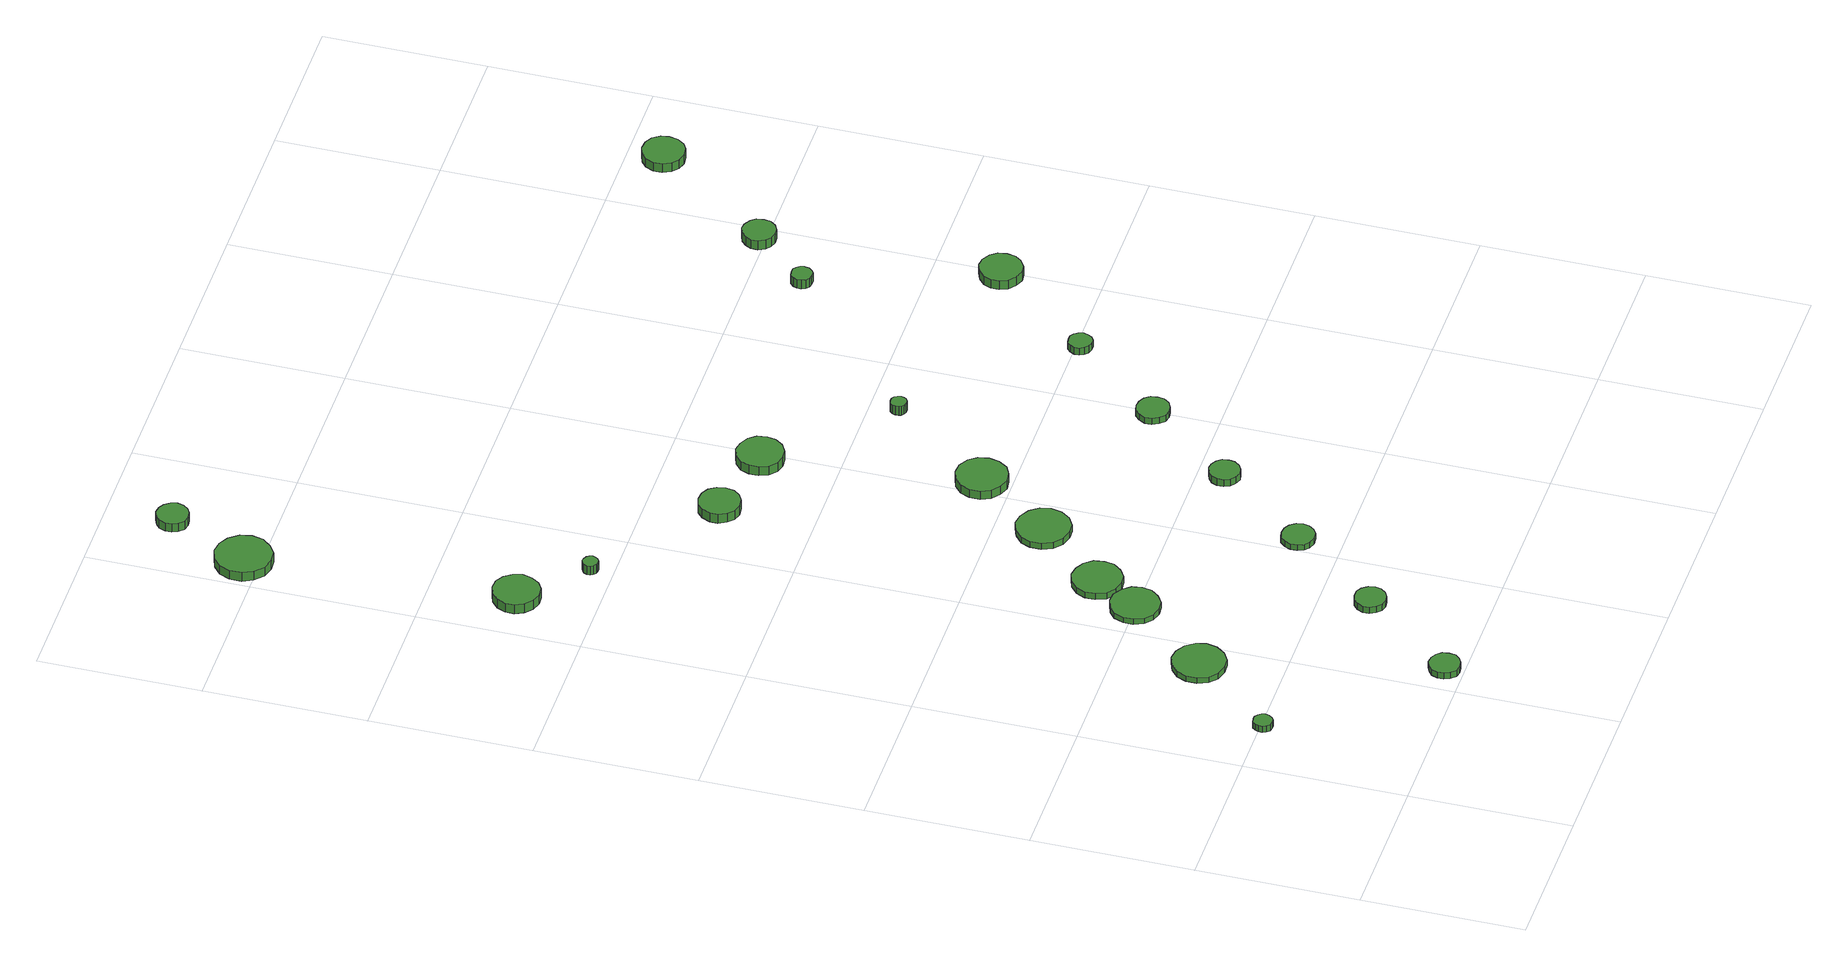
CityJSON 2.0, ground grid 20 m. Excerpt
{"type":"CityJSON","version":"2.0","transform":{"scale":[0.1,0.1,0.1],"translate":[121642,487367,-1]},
"CityObjects":{
"tree1":{"type":"SolitaryVegetationObject","attributes":{"function":"something"},"geometry":[{"type":"MultiSurface","lod":"1","boundaries":[[[0,1,2,3,4,5,6,7,8,9,10,11,12,13,14]],[[15,16,17,18,19,20,21,22,23,24,25,26,27,28,29]],[[0,29,28,1]],[[1,28,27,2]],[[2,27,26,3]],[[3,26,25,4]],[[4,25,24,5]],[[5,24,23,6]],[[6,23,22,7]],[[7,22,21,8]],[[8,21,20,9]],[[9,20,19,10]],[[10,19,18,11]],[[11,18,17,12]],[[12,17,16,13]],[[13,16,15,14]],[[14,15,29,0]]]}]},
"tree2":{"type":"SolitaryVegetationObject","attributes":{"function":"something"},"geometry":[{"type":"MultiSurface","lod":"1","boundaries":[[[30,31,32,33,34,35,36,37,38,39,40,41,42,43,44]],[[45,46,47,48,49,50,51,52,53,54,55,56,57,58,59]],[[30,59,58,31]],[[31,58,57,32]],[[32,57,56,33]],[[33,56,55,34]],[[34,55,54,35]],[[35,54,53,36]],[[36,53,52,37]],[[37,52,51,38]],[[38,51,50,39]],[[39,50,49,40]],[[40,49,48,41]],[[41,48,47,42]],[[42,47,46,43]],[[43,46,45,44]],[[44,45,59,30]]]}]},
"tree3":{"type":"SolitaryVegetationObject","attributes":{"function":"something"},"geometry":[{"type":"MultiSurface","lod":"1","boundaries":[[[60,61,62,63,64,65,66,67,68,69,70,71,72,73,74]],[[75,76,77,78,79,80,81,82,83,84,85,86,87,88,89]],[[60,89,88,61]],[[61,88,87,62]],[[62,87,86,63]],[[63,86,85,64]],[[64,85,84,65]],[[65,84,83,66]],[[66,83,82,67]],[[67,82,81,68]],[[68,81,80,69]],[[69,80,79,70]],[[70,79,78,71]],[[71,78,77,72]],[[72,77,76,73]],[[73,76,75,74]],[[74,75,89,60]]]}]},
"tree4":{"type":"SolitaryVegetationObject","attributes":{"function":"something"},"geometry":[{"type":"MultiSurface","lod":"1","boundaries":[[[90,91,92,93,94,95,96,97,98,99,100,101,102,103,104]],[[105,106,107,108,109,110,111,112,113,114,115,116,117,118,119]],[[90,119,118,91]],[[91,118,117,92]],[[92,117,116,93]],[[93,116,115,94]],[[94,115,114,95]],[[95,114,113,96]],[[96,113,112,97]],[[97,112,111,98]],[[98,111,110,99]],[[99,110,109,100]],[[100,109,108,101]],[[101,108,107,102]],[[102,107,106,103]],[[103,106,105,104]],[[104,105,119,90]]]}]},
"tree5":{"type":"SolitaryVegetationObject","attributes":{"function":"something"},"geometry":[{"type":"MultiSurface","lod":"1","boundaries":[[[120,121,122,123,124,125,126,127,128,129,130,131,132,133,134]],[[135,136,137,138,139,140,141,142,143,144,145,146,147,148,149]],[[120,149,148,121]],[[121,148,147,122]],[[122,147,146,123]],[[123,146,145,124]],[[124,145,144,125]],[[125,144,143,126]],[[126,143,142,127]],[[127,142,141,128]],[[128,141,140,129]],[[129,140,139,130]],[[130,139,138,131]],[[131,138,137,132]],[[132,137,136,133]],[[133,136,135,134]],[[134,135,149,120]]]}]},
"tree6":{"type":"SolitaryVegetationObject","attributes":{"function":"something"},"geometry":[{"type":"MultiSurface","lod":"1","boundaries":[[[150,151,152,153,154,155,156,157,158,159,160,161,162,163,164]],[[165,166,167,168,169,170,171,172,173,174,175,176,177,178,179]],[[150,179,178,151]],[[151,178,177,152]],[[152,177,176,153]],[[153,176,175,154]],[[154,175,174,155]],[[155,174,173,156]],[[156,173,172,157]],[[157,172,171,158]],[[158,171,170,159]],[[159,170,169,160]],[[160,169,168,161]],[[161,168,167,162]],[[162,167,166,163]],[[163,166,165,164]],[[164,165,179,150]]]}]},
"tree7":{"type":"SolitaryVegetationObject","attributes":{"function":"something"},"geometry":[{"type":"MultiSurface","lod":"1","boundaries":[[[180,181,182,183,184,185,186,187,188,189,190,191,192,193,194]],[[195,196,197,198,199,200,201,202,203,204,205,206,207,208,209]],[[180,209,208,181]],[[181,208,207,182]],[[182,207,206,183]],[[183,206,205,184]],[[184,205,204,185]],[[185,204,203,186]],[[186,203,202,187]],[[187,202,201,188]],[[188,201,200,189]],[[189,200,199,190]],[[190,199,198,191]],[[191,198,197,192]],[[192,197,196,193]],[[193,196,195,194]],[[194,195,209,180]]]}]},
"tree8":{"type":"SolitaryVegetationObject","attributes":{"function":"something"},"geometry":[{"type":"MultiSurface","lod":"1","boundaries":[[[210,211,212,213,214,215,216,217,218,219,220,221,222,223,224]],[[225,226,227,228,229,230,231,232,233,234,235,236,237,238,239]],[[210,239,238,211]],[[211,238,237,212]],[[212,237,236,213]],[[213,236,235,214]],[[214,235,234,215]],[[215,234,233,216]],[[216,233,232,217]],[[217,232,231,218]],[[218,231,230,219]],[[219,230,229,220]],[[220,229,228,221]],[[221,228,227,222]],[[222,227,226,223]],[[223,226,225,224]],[[224,225,239,210]]]}]},
"tree9":{"type":"SolitaryVegetationObject","attributes":{"function":"something"},"geometry":[{"type":"MultiSurface","lod":"1","boundaries":[[[240,241,242,243,244,245,246,247,248,249,250,251,252,253,254]],[[255,256,257,258,259,260,261,262,263,264,265,266,267,268,269]],[[240,269,268,241]],[[241,268,267,242]],[[242,267,266,243]],[[243,266,265,244]],[[244,265,264,245]],[[245,264,263,246]],[[246,263,262,247]],[[247,262,261,248]],[[248,261,260,249]],[[249,260,259,250]],[[250,259,258,251]],[[251,258,257,252]],[[252,257,256,253]],[[253,256,255,254]],[[254,255,269,240]]]}]},
"tree10":{"type":"SolitaryVegetationObject","attributes":{"function":"something"},"geometry":[{"type":"MultiSurface","lod":"1","boundaries":[[[270,271,272,273,274,275,276,277,278,279,280,281,282,283,284]],[[285,286,287,288,289,290,291,292,293,294,295,296,297,298,299]],[[270,299,298,271]],[[271,298,297,272]],[[272,297,296,273]],[[273,296,295,274]],[[274,295,294,275]],[[275,294,293,276]],[[276,293,292,277]],[[277,292,291,278]],[[278,291,290,279]],[[279,290,289,280]],[[280,289,288,281]],[[281,288,287,282]],[[282,287,286,283]],[[283,286,285,284]],[[284,285,299,270]]]}]},
"tree11":{"type":"SolitaryVegetationObject","attributes":{"function":"something"},"geometry":[{"type":"MultiSurface","lod":"1","boundaries":[[[300,301,302,303,304,305,306,307,308,309,310,311,312,313,314]],[[315,316,317,318,319,320,321,322,323,324,325,326,327,328,329]],[[300,329,328,301]],[[301,328,327,302]],[[302,327,326,303]],[[303,326,325,304]],[[304,325,324,305]],[[305,324,323,306]],[[306,323,322,307]],[[307,322,321,308]],[[308,321,320,309]],[[309,320,319,310]],[[310,319,318,311]],[[311,318,317,312]],[[312,317,316,313]],[[313,316,315,314]],[[314,315,329,300]]]}]},
"tree12":{"type":"SolitaryVegetationObject","attributes":{"function":"something"},"geometry":[{"type":"MultiSurface","lod":"1","boundaries":[[[330,331,332,333,334,335,336,337,338,339,340,341,342,343,344]],[[345,346,347,348,349,350,351,352,353,354,355,356,357,358,359]],[[330,359,358,331]],[[331,358,357,332]],[[332,357,356,333]],[[333,356,355,334]],[[334,355,354,335]],[[335,354,353,336]],[[336,353,352,337]],[[337,352,351,338]],[[338,351,350,339]],[[339,350,349,340]],[[340,349,348,341]],[[341,348,347,342]],[[342,347,346,343]],[[343,346,345,344]],[[344,345,359,330]]]}]},
"tree13":{"type":"SolitaryVegetationObject","attributes":{"function":"something"},"geometry":[{"type":"MultiSurface","lod":"1","boundaries":[[[360,361,362,363,364,365,366,367,368,369,370,371,372,373,374]],[[375,376,377,378,379,380,381,382,383,384,385,386,387,388,389]],[[360,389,388,361]],[[361,388,387,362]],[[362,387,386,363]],[[363,386,385,364]],[[364,385,384,365]],[[365,384,383,366]],[[366,383,382,367]],[[367,382,381,368]],[[368,381,380,369]],[[369,380,379,370]],[[370,379,378,371]],[[371,378,377,372]],[[372,377,376,373]],[[373,376,375,374]],[[374,375,389,360]]]}]},
"tree14":{"type":"SolitaryVegetationObject","attributes":{"function":"something"},"geometry":[{"type":"MultiSurface","lod":"1","boundaries":[[[390,391,392,393,394,395,396,397,398,399,400,401,402,403,404]],[[405,406,407,408,409,410,411,412,413,414,415,416,417,418,419]],[[390,419,418,391]],[[391,418,417,392]],[[392,417,416,393]],[[393,416,415,394]],[[394,415,414,395]],[[395,414,413,396]],[[396,413,412,397]],[[397,412,411,398]],[[398,411,410,399]],[[399,410,409,400]],[[400,409,408,401]],[[401,408,407,402]],[[402,407,406,403]],[[403,406,405,404]],[[404,405,419,390]]]}]},
"tree15":{"type":"SolitaryVegetationObject","attributes":{"function":"something"},"geometry":[{"type":"MultiSurface","lod":"1","boundaries":[[[420,421,422,423,424,425,426,427,428,429,430,431,432,433,434]],[[435,436,437,438,439,440,441,442,443,444,445,446,447,448,449]],[[420,449,448,421]],[[421,448,447,422]],[[422,447,446,423]],[[423,446,445,424]],[[424,445,444,425]],[[425,444,443,426]],[[426,443,442,427]],[[427,442,441,428]],[[428,441,440,429]],[[429,440,439,430]],[[430,439,438,431]],[[431,438,437,432]],[[432,437,436,433]],[[433,436,435,434]],[[434,435,449,420]]]}]},
"tree16":{"type":"SolitaryVegetationObject","attributes":{"function":"something"},"geometry":[{"type":"MultiSurface","lod":"1","boundaries":[[[450,451,452,453,454,455,456,457,458,459,460,461,462,463,464]],[[465,466,467,468,469,470,471,472,473,474,475,476,477,478,479]],[[450,479,478,451]],[[451,478,477,452]],[[452,477,476,453]],[[453,476,475,454]],[[454,475,474,455]],[[455,474,473,456]],[[456,473,472,457]],[[457,472,471,458]],[[458,471,470,459]],[[459,470,469,460]],[[460,469,468,461]],[[461,468,467,462]],[[462,467,466,463]],[[463,466,465,464]],[[464,465,479,450]]]}]},
"tree17":{"type":"SolitaryVegetationObject","attributes":{"function":"something"},"geometry":[{"type":"MultiSurface","lod":"1","boundaries":[[[480,481,482,483,484,485,486,487,488,489,490,491,492,493,494]],[[495,496,497,498,499,500,501,502,503,504,505,506,507,508,509]],[[480,509,508,481]],[[481,508,507,482]],[[482,507,506,483]],[[483,506,505,484]],[[484,505,504,485]],[[485,504,503,486]],[[486,503,502,487]],[[487,502,501,488]],[[488,501,500,489]],[[489,500,499,490]],[[490,499,498,491]],[[491,498,497,492]],[[492,497,496,493]],[[493,496,495,494]],[[494,495,509,480]]]}]},
"tree18":{"type":"SolitaryVegetationObject","attributes":{"function":"something"},"geometry":[{"type":"MultiSurface","lod":"1","boundaries":[[[510,511,512,513,514,515,516,517,518,519,520,521,522,523,524]],[[525,526,527,528,529,530,531,532,533,534,535,536,537,538,539]],[[510,539,538,511]],[[511,538,537,512]],[[512,537,536,513]],[[513,536,535,514]],[[514,535,534,515]],[[515,534,533,516]],[[516,533,532,517]],[[517,532,531,518]],[[518,531,530,519]],[[519,530,529,520]],[[520,529,528,521]],[[521,528,527,522]],[[522,527,526,523]],[[523,526,525,524]],[[524,525,539,510]]]}]},
"tree19":{"type":"SolitaryVegetationObject","attributes":{"function":"something"},"geometry":[{"type":"MultiSurface","lod":"1","boundaries":[[[540,541,542,543,544,545,546,547,548,549,550,551,552,553,554]],[[555,556,557,558,559,560,561,562,563,564,565,566,567,568,569]],[[540,569,568,541]],[[541,568,567,542]],[[542,567,566,543]],[[543,566,565,544]],[[544,565,564,545]],[[545,564,563,546]],[[546,563,562,547]],[[547,562,561,548]],[[548,561,560,549]],[[549,560,559,550]],[[550,559,558,551]],[[551,558,557,552]],[[552,557,556,553]],[[553,556,555,554]],[[554,555,569,540]]]}]},
"tree20":{"type":"SolitaryVegetationObject","attributes":{"function":"something"},"geometry":[{"type":"MultiSurface","lod":"1","boundaries":[[[570,571,572,573,574,575,576,577,578,579,580,581,582,583,584]],[[585,586,587,588,589,590,591,592,593,594,595,596,597,598,599]],[[570,599,598,571]],[[571,598,597,572]],[[572,597,596,573]],[[573,596,595,574]],[[574,595,594,575]],[[575,594,593,576]],[[576,593,592,577]],[[577,592,591,578]],[[578,591,590,579]],[[579,590,589,580]],[[580,589,588,581]],[[581,588,587,582]],[[582,587,586,583]],[[583,586,585,584]],[[584,585,599,570]]]}]},
"tree21":{"type":"SolitaryVegetationObject","attributes":{"function":"something"},"geometry":[{"type":"MultiSurface","lod":"1","boundaries":[[[600,601,602,603,604,605,606,607,608,609,610,611,612,613,614]],[[615,616,617,618,619,620,621,622,623,624,625,626,627,628,629]],[[600,629,628,601]],[[601,628,627,602]],[[602,627,626,603]],[[603,626,625,604]],[[604,625,624,605]],[[605,624,623,606]],[[606,623,622,607]],[[607,622,621,608]],[[608,621,620,609]],[[609,620,619,610]],[[610,619,618,611]],[[611,618,617,612]],[[612,617,616,613]],[[613,616,615,614]],[[614,615,629,600]]]}]},
"tree22":{"type":"SolitaryVegetationObject","attributes":{"function":"something"},"geometry":[{"type":"MultiSurface","lod":"1","boundaries":[[[630,631,632,633,634,635,636,637,638,639,640,641,642,643,644]],[[645,646,647,648,649,650,651,652,653,654,655,656,657,658,659]],[[630,659,658,631]],[[631,658,657,632]],[[632,657,656,633]],[[633,656,655,634]],[[634,655,654,635]],[[635,654,653,636]],[[636,653,652,637]],[[637,652,651,638]],[[638,651,650,639]],[[639,650,649,640]],[[640,649,648,641]],[[641,648,647,642]],[[642,647,646,643]],[[643,646,645,644]],[[644,645,659,630]]]}]},
"tree23":{"type":"SolitaryVegetationObject","attributes":{"function":"something"},"geometry":[{"type":"MultiSurface","lod":"1","boundaries":[[[660,661,662,663,664,665,666,667,668,669,670,671,672,673,674]],[[675,676,677,678,679,680,681,682,683,684,685,686,687,688,689]],[[660,689,688,661]],[[661,688,687,662]],[[662,687,686,663]],[[663,686,685,664]],[[664,685,684,665]],[[665,684,683,666]],[[666,683,682,667]],[[667,682,681,668]],[[668,681,680,669]],[[669,680,679,670]],[[670,679,678,671]],[[671,678,677,672]],[[672,677,676,673]],[[673,676,675,674]],[[674,675,689,660]]]}]}
},
"vertices":[
[89,198,18],[88,202,18],[85,206,18],[81,209,18],[76,209,18],[71,208,18],[68,204,18],[66,200,18],[66,195,18],[68,191,18],[71,187,18],[76,186,18],[81,186,18],[85,189,18],[88,193,18],[88,193,9],[85,189,9],[81,186,9],[76,186,9],[71,187,9],[68,191,9],[66,195,9],[66,200,9],[68,204,9],[71,208,9],[76,209,9],[81,209,9],[85,206,9],[88,202,9],[89,198,9],
[257,24,17],[256,32,17],[251,38,17],[244,42,17],[236,43,17],[229,40,17],[223,35,17],[220,28,17],[220,20,17],[223,13,17],[229,7,17],[236,5,17],[244,6,17],[251,10,17],[256,16,17],[256,16,8],[251,10,8],[244,6,8],[236,5,8],[229,7,8],[223,13,8],[220,20,8],[220,28,8],[223,35,8],[229,40,8],[236,43,8],[244,42,8],[251,38,8],[256,32,8],[257,24,8],
[195,299,18],[192,312,18],[184,323,18],[172,330,18],[159,332,18],[146,327,18],[136,318,18],[131,306,18],[131,293,18],[136,280,18],[146,271,18],[159,267,18],[172,268,18],[184,275,18],[192,286,18],[192,286,10],[184,275,10],[172,268,10],[159,267,10],[146,271,10],[136,280,10],[131,293,10],[131,306,10],[136,318,10],[146,327,10],[159,332,10],[172,330,10],[184,323,10],[192,312,10],[195,299,10],
[274,400,18],[272,412,18],[264,422,18],[253,429,18],[241,430,18],[229,426,18],[220,418,18],[215,406,18],[215,394,18],[220,382,18],[229,374,18],[241,370,18],[253,371,18],[264,378,18],[272,388,18],[272,388,10],[264,378,10],[253,371,10],[241,370,10],[229,374,10],[220,382,10],[215,394,10],[215,406,10],[220,418,10],[229,426,10],[241,430,10],[253,429,10],[264,422,10],[272,412,10],[274,400,10],
[350,140,18],[348,148,18],[343,155,18],[336,159,18],[328,159,18],[321,157,18],[315,152,18],[311,144,18],[311,136,18],[315,129,18],[321,123,18],[328,121,18],[336,122,18],[343,126,18],[348,132,18],[348,132,9],[343,126,9],[336,122,9],[328,121,9],[321,123,9],[315,129,9],[311,136,9],[311,144,9],[315,152,9],[321,157,9],[328,159,9],[336,159,9],[343,155,9],[348,148,9],[350,140,9],
[90,1096,25],[87,1107,25],[80,1117,25],[70,1123,25],[58,1124,25],[47,1120,25],[38,1112,25],[33,1101,25],[33,1090,25],[38,1079,25],[47,1071,25],[58,1067,25],[70,1068,25],[80,1074,25],[87,1084,25],[87,1084,12],[80,1074,12],[70,1068,12],[58,1067,12],[47,1071,12],[38,1079,12],[33,1090,12],[33,1101,12],[38,1112,12],[47,1120,12],[58,1124,12],[70,1123,12],[80,1117,12],[87,1107,12],[90,1096,12],
[308,455,18],[306,468,18],[298,478,18],[287,484,18],[275,486,18],[263,482,18],[253,473,18],[248,462,18],[248,449,18],[253,437,18],[263,429,18],[275,425,18],[287,426,18],[298,433,18],[306,443,18],[306,443,9],[298,433,9],[287,426,9],[275,425,9],[263,429,9],[253,437,9],[248,449,9],[248,462,9],[253,473,9],[263,482,9],[275,486,9],[287,484,9],[298,478,9],[306,468,9],[308,455,9],
[145,1027,25],[144,1031,25],[142,1034,25],[138,1036,25],[134,1037,25],[131,1035,25],[128,1033,25],[126,1029,25],[126,1025,25],[128,1022,25],[131,1019,25],[134,1018,25],[138,1018,25],[142,1020,25],[144,1023,25],[144,1023,12],[142,1020,12],[138,1018,12],[134,1018,12],[131,1019,12],[128,1022,12],[126,1025,12],[126,1029,12],[128,1033,12],[131,1035,12],[134,1037,12],[138,1036,12],[142,1034,12],[144,1031,12],[145,1027,12],
[72,1418,25],[69,1432,25],[60,1444,25],[48,1451,25],[34,1453,25],[20,1448,25],[9,1439,25],[3,1426,25],[3,1411,25],[9,1398,25],[20,1388,25],[34,1384,25],[48,1385,25],[60,1393,25],[69,1404,25],[69,1404,12],[60,1393,12],[48,1385,12],[34,1384,12],[20,1388,12],[9,1398,12],[3,1411,12],[3,1426,12],[9,1439,12],[20,1448,12],[34,1453,12],[48,1451,12],[60,1444,12],[69,1432,12],[72,1418,12],
[440,253,17],[438,261,17],[433,268,17],[426,272,17],[417,273,17],[409,271,17],[403,265,17],[400,257,17],[400,249,17],[403,241,17],[409,236,17],[417,233,17],[426,234,17],[433,238,17],[438,245,17],[438,245,9],[433,238,9],[426,234,9],[417,233,9],[409,236,9],[403,241,9],[400,249,9],[400,257,9],[403,265,9],[409,271,9],[417,273,9],[426,272,9],[433,268,9],[438,261,9],[440,253,9],
[385,542,18],[382,555,18],[374,566,18],[362,573,18],[349,575,18],[336,570,18],[325,561,18],[320,549,18],[320,535,18],[325,522,18],[336,513,18],[349,509,18],[362,510,18],[374,517,18],[382,528,18],[382,528,9],[374,517,9],[362,510,9],[349,509,9],[336,513,9],[325,522,9],[320,535,9],[320,549,9],[325,561,9],[336,570,9],[349,575,9],[362,573,9],[374,566,9],[382,555,9],[385,542,9],
[107,1518,24],[105,1526,24],[100,1533,24],[93,1537,24],[85,1538,24],[77,1535,24],[71,1530,24],[68,1522,24],[68,1514,24],[71,1507,24],[77,1501,24],[85,1499,24],[93,1500,24],[100,1504,24],[105,1510,24],[105,1510,12],[100,1504,12],[93,1500,12],[85,1499,12],[77,1501,12],[71,1507,12],[68,1514,12],[68,1522,12],[71,1530,12],[77,1535,12],[85,1538,12],[93,1537,12],[100,1533,12],[105,1526,12],[107,1518,12],
[310,914,24],[308,924,24],[302,933,24],[293,938,24],[282,939,24],[272,936,24],[265,929,24],[260,919,24],[260,909,24],[265,899,24],[272,892,24],[282,889,24],[293,890,24],[302,895,24],[308,903,24],[308,903,11],[302,895,11],[293,890,11],[282,889,11],[272,892,11],[265,899,11],[260,909,11],[260,919,11],[265,929,11],[272,936,11],[282,939,11],[293,938,11],[302,933,11],[308,924,11],[310,914,11],
[451,636,21],[448,649,21],[441,659,21],[429,666,21],[416,667,21],[404,663,21],[394,654,21],[389,642,21],[389,629,21],[394,617,21],[404,609,21],[416,604,21],[429,606,21],[441,612,21],[448,623,21],[448,623,9],[441,612,9],[429,606,9],[416,604,9],[404,609,9],[394,617,9],[389,629,9],[389,642,9],[394,654,9],[404,663,9],[416,667,9],[429,666,9],[441,659,9],[448,649,9],[451,636,9],
[528,368,18],[527,376,18],[522,382,18],[515,386,18],[508,387,18],[500,384,18],[494,379,18],[491,372,18],[491,364,18],[494,357,18],[500,352,18],[508,349,18],[515,350,18],[522,354,18],[527,361,18],[527,361,8],[522,354,8],[515,350,8],[508,349,8],[500,352,8],[494,357,8],[491,364,8],[491,372,8],[494,379,8],[500,384,8],[508,387,8],[515,386,8],[522,382,8],[527,376,8],[528,368,8],
[415,894,23],[413,906,23],[406,915,23],[395,921,23],[383,923,23],[372,919,23],[363,911,23],[359,900,23],[359,888,23],[363,877,23],[372,869,23],[383,866,23],[395,867,23],[406,873,23],[413,883,23],[413,883,10],[406,873,10],[395,867,10],[383,866,10],[372,869,10],[363,877,10],[359,888,10],[359,900,10],[363,911,10],[372,919,10],[383,923,10],[395,921,10],[406,915,10],[413,906,10],[415,894,10],
[618,480,17],[617,488,17],[612,495,17],[604,499,17],[596,500,17],[588,498,17],[582,492,17],[578,484,17],[578,476,17],[582,468,17],[588,462,17],[596,460,17],[604,461,17],[612,465,17],[617,472,17],[617,472,8],[612,465,8],[604,461,8],[596,460,8],[588,462,8],[582,468,8],[578,476,8],[578,484,8],[582,492,8],[588,498,8],[596,500,8],[604,499,8],[612,495,8],[617,488,8],[618,480,8],
[531,765,22],[530,769,22],[528,773,22],[524,775,22],[520,775,22],[516,774,22],[513,771,22],[512,767,22],[512,763,22],[513,760,22],[516,757,22],[520,756,22],[524,756,22],[528,758,22],[530,761,22],[530,761,9],[528,758,9],[524,756,9],[520,756,9],[516,757,9],[513,760,9],[512,763,9],[512,767,9],[513,771,9],[516,774,9],[520,775,9],[524,775,9],[528,773,9],[530,769,9],[531,765,9],
[707,595,18],[705,601,18],[702,606,18],[697,609,18],[691,609,18],[685,608,18],[681,604,18],[678,598,18],[678,592,18],[681,587,18],[685,583,18],[691,581,18],[697,581,18],[702,584,18],[705,589,18],[705,589,8],[702,584,8],[697,581,8],[691,581,8],[685,583,8],[681,587,8],[678,592,8],[678,598,8],[681,604,8],[685,608,8],[691,609,8],[697,609,8],[702,606,8],[705,601,8],[707,595,8],
[722,937,29],[721,942,29],[718,946,29],[714,949,29],[708,949,29],[703,948,29],[699,944,29],[697,939,29],[697,934,29],[699,929,29],[703,925,29],[708,924,29],[714,924,29],[718,927,29],[721,931,29],[721,931,16],[718,927,16],[714,924,16],[708,924,16],[703,925,16],[699,929,16],[697,934,16],[697,939,16],[699,944,16],[703,948,16],[708,949,16],[714,949,16],[718,946,16],[721,942,16],[722,937,16],
[816,719,24],[814,730,24],[808,738,24],[798,744,24],[788,745,24],[778,741,24],[769,734,24],[765,724,24],[765,714,24],[769,704,24],[778,697,24],[788,693,24],[798,694,24],[808,700,24],[814,708,24],[814,708,11],[808,700,11],[798,694,11],[788,693,11],[778,697,11],[769,704,11],[765,714,11],[765,724,11],[769,734,11],[778,741,11],[788,745,11],[798,744,11],[808,738,11],[814,730,11],[816,719,11],
[796,1007,26],[795,1016,26],[790,1022,26],[782,1027,26],[774,1028,26],[766,1025,26],[760,1019,26],[756,1012,26],[756,1003,26],[760,995,26],[766,990,26],[774,987,26],[782,988,26],[790,992,26],[795,999,26],[795,999,13],[790,992,13],[782,988,13],[774,987,13],[766,990,13],[760,995,13],[756,1003,13],[756,1012,13],[760,1019,13],[766,1025,13],[774,1028,13],[782,1027,13],[790,1022,13],[795,1016,13],[796,1007,13],
[919,1157,21],[917,1167,21],[911,1176,21],[902,1181,21],[891,1182,21],[881,1179,21],[873,1172,21],[868,1162,21],[868,1151,21],[873,1141,21],[881,1134,21],[891,1131,21],[902,1132,21],[911,1137,21],[917,1146,21],[917,1146,8],[911,1137,8],[902,1132,8],[891,1131,8],[881,1134,8],[873,1141,8],[868,1151,8],[868,1162,8],[873,1172,8],[881,1179,8],[891,1182,8],[902,1181,8],[911,1176,8],[917,1167,8],[919,1157,8]
]}
